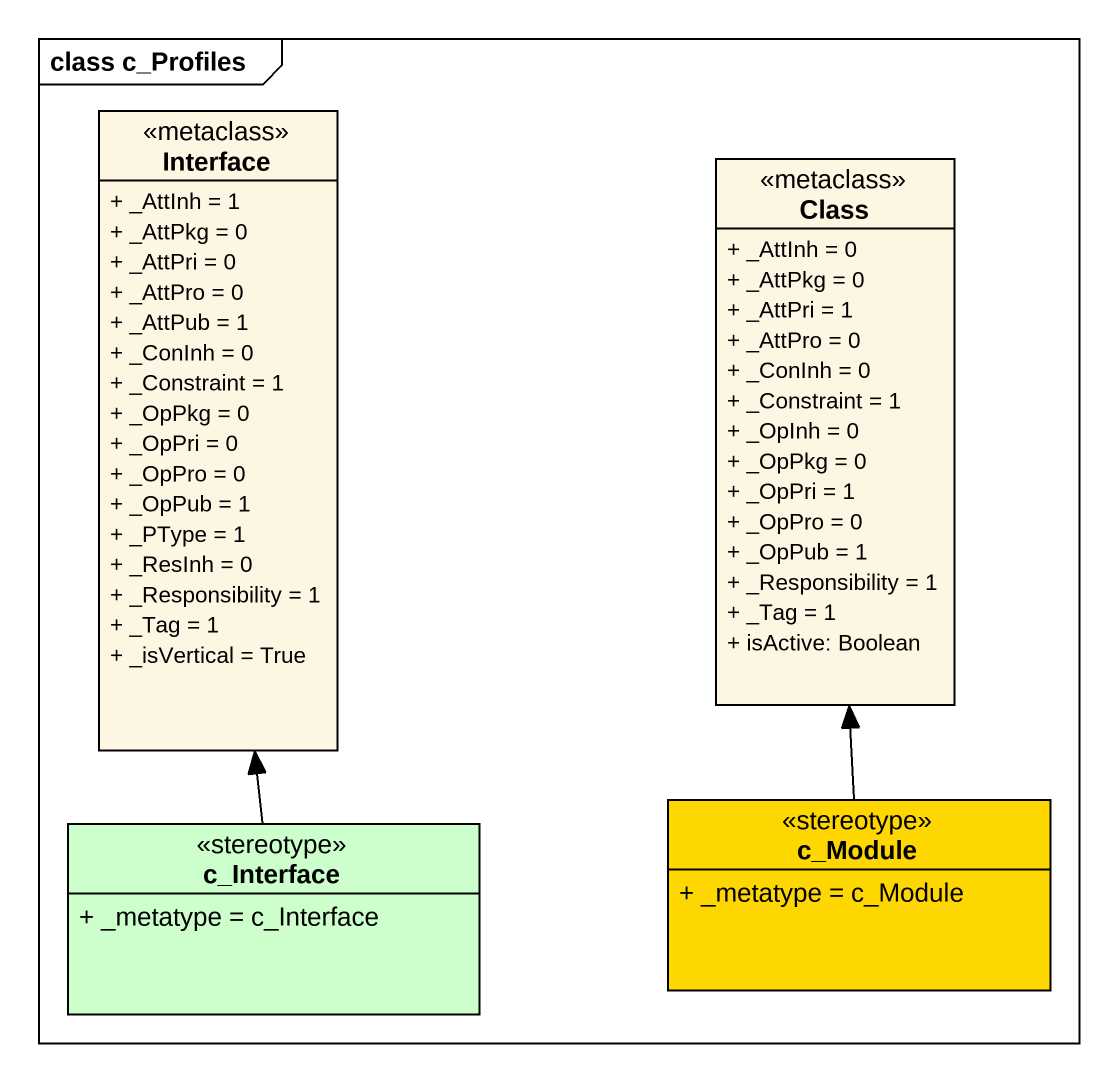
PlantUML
@startuml
mainframe class c_Profiles
hide circle
hide empty members
skinparam classAttributeIconSize 0
class "Interface" as Interface_ <<metaclass>> {
  + _AttInh = 1
  + _AttPkg = 0
  + _AttPri = 0
  + _AttPro = 0
  + _AttPub = 1
  + _ConInh = 0
  + _Constraint = 1
  + _OpPkg = 0
  + _OpPri = 0
  + _OpPro = 0
  + _OpPub = 1
  + _PType = 1
  + _ResInh = 0
  + _Responsibility = 1
  + _Tag = 1
  + _isVertical = True
}
class "Class" as Class_ <<metaclass>> {
  + _AttInh = 0
  + _AttPkg = 0
  + _AttPri = 1
  + _AttPro = 0
  + _ConInh = 0
  + _Constraint = 1
  + _OpInh = 0
  + _OpPkg = 0
  + _OpPri = 1
  + _OpPro = 0
  + _OpPub = 1
  + _Responsibility = 1
  + _Tag = 1
  + isActive: Boolean
}
class c_Interface <<stereotype>> #CCFFCC {
  + _metatype = c_Interface
}
class c_Module <<stereotype>> #FFD700 {
  + _metatype = c_Module
}
c_Interface -up-> Interface_
c_Module -up-> Class_
@enduml
